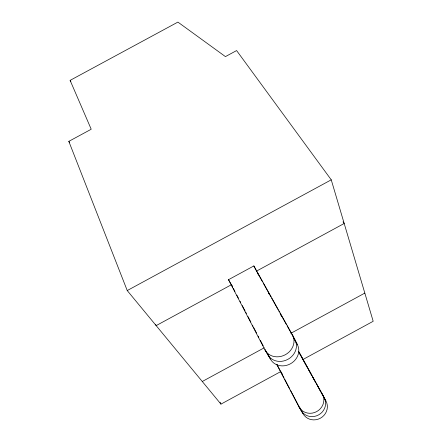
<?xml version="1.0" encoding="UTF-8"?>
<svg xmlns="http://www.w3.org/2000/svg" width="442" height="442" viewBox="0 0 442 442"><rect width="100%" height="100%" fill="white"/><g stroke="black" fill="none" stroke-linecap="round" stroke-linejoin="round"><path stroke-width="0.66" d="M202.276 381.496L264.338 347.743M290.847 333.323L364.827 293.09M302.831 359.567L373.186 321.284L331.246 179.828L236.603 50.565L225.431 56.609L177.899 22.1L70.112 80.378L91.212 129.246L68.814 141.368L127.23 290.554L220.95 404.126L280.996 371.451M127.23 290.554L331.246 179.828M228.508 279.698L253.857 265.929L292.438 334.903L297.234 344.368A15.282 13.647 -29.4 0 1 290.372 363.843A15.282 13.647 -29.4 0 1 270.382 358.976L264.94 349.86L228.508 279.698L232.404 286.361M262.576 281.93L256.52 271.101L344.191 223.481L343.02 221.829M68.814 141.368L69.609 142.484M70.112 80.378L70.853 81.521M276.62 364.236L298.914 406.778L302.892 413.441A13.089 12.415 -30.4 0 0 320.351 418.231A13.089 12.415 -30.4 0 0 325.881 400.922L298.709 351.434M263.244 283.134L270.985 296.974M271.653 298.179L278.046 309.61M278.72 310.814L279.394 312.013M280.062 313.218L286.455 324.649M287.129 325.853L294.864 339.694A15.464 13.741 -29.3 0 1 287.891 359.34A15.464 13.741 -29.3 0 1 267.697 354.467L265.15 349.578M268.482 292.913L269.15 294.112M280.852 315.052L281.521 316.251M293.223 337.191L297.234 344.368M299.063 352.368L324.146 397.496A13.221 12.498 -30.3 0 1 318.538 414.944A13.221 12.498 -30.3 0 1 300.919 410.143L290.372 390.015M299.952 354.257L300.952 356.053M301.615 357.252L307.599 368.02M308.262 369.214L311.588 375.197M312.251 376.396L314.245 379.982M314.908 381.181L315.577 382.374M316.24 383.573L316.903 384.772M317.571 385.965L318.234 387.164M318.897 388.358L320.892 391.949M321.561 393.142L325.881 400.922M281.587 372.821L282.223 374.037M299.709 407.38L302.892 413.441M276.946 364.401L283.979 377.822M284.615 379.037L289.731 388.8M267.852 354.108L270.382 358.976M232.719 287.167L231.448 284.72L156.159 325.616L155.639 324.34M233.354 288.394L234.945 291.449M236.851 295.123L238.442 298.184M240.034 301.24L240.669 302.466M242.255 305.521L245.117 311.03M245.758 312.256L246.393 313.477M247.979 316.538L250.841 322.041M252.432 325.102L253.067 326.323M253.702 327.55L256.564 333.058M258.156 336.113L258.791 337.34M260.382 340.395L263.244 345.904M253.857 265.929L256.52 271.101M257.388 272.791L258.542 275.04M220.11 402.231L220.95 404.126M322.373 394.004A13.359 12.58 -30.2 0 1 316.687 411.59A13.359 12.58 -30.2 0 1 298.914 406.778M292.438 334.903A15.652 13.829 -29.3 0 1 285.344 354.722A15.652 13.829 -29.3 0 1 264.94 349.86"/></g></svg>
